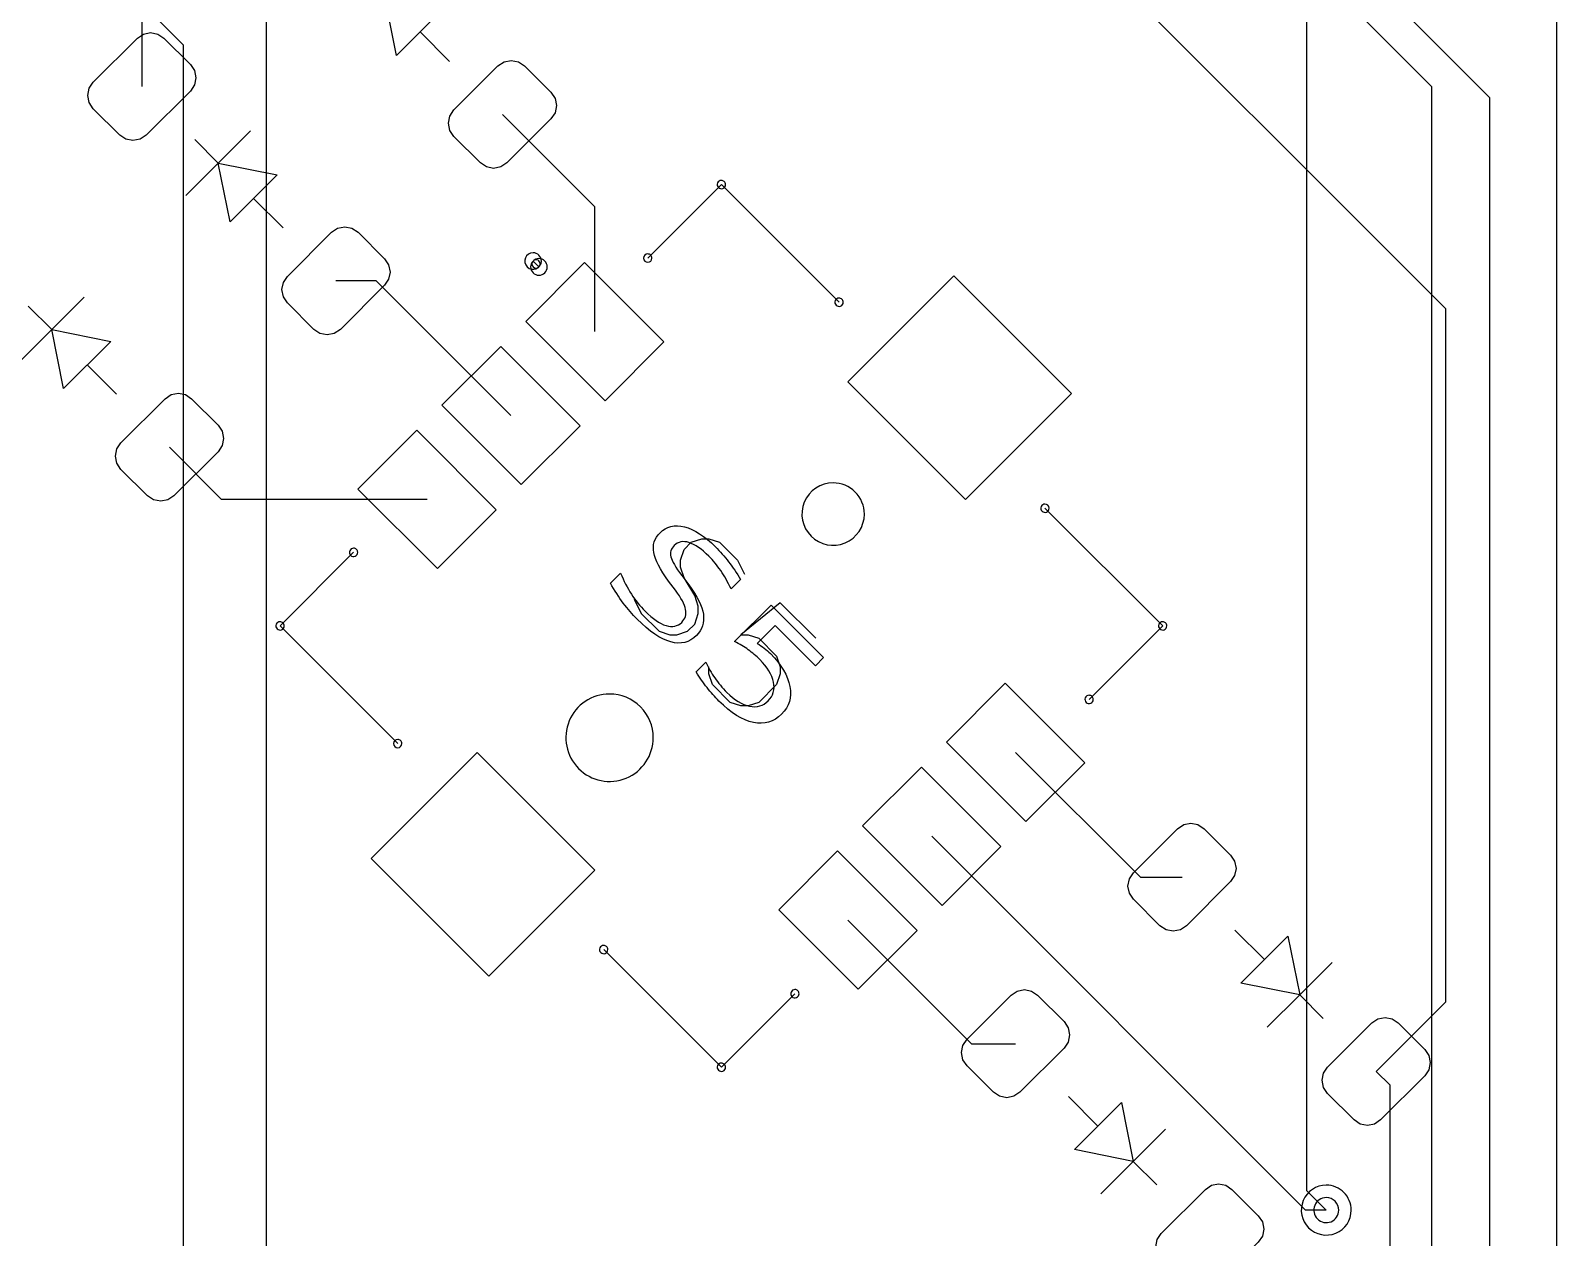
# Model space of a CAD drawing. Header units: millimetres. Extents: x 10 to 287, y 10 to 200.
# Drawn here: x 22.16 to 40.5, y 162.18 to 176.68 of the extents above; entities that cross this region are included whole.
import ezdxf

# ---------------------------------------------------------------- set-up
doc = ezdxf.new("R2010")
doc.units = ezdxf.units.MM
doc.layers.get('0').update_dxf_attribs({"linetype": 'CONTINUOUS'})

msp = doc.modelspace()

# ---------------------------------------------------------------- linework, layer by layer
at = {"color": 7}
for points in [[(40.5, 185.0072), (40.5, 142.0072)], [(39.7, 175.8729), (35.4657, 180.1072)], [(35.5, 179.5072), (39, 176.0072)], [(25, 161.5072), (25, 178.0072), (24, 179.0072)], [(30.9, 178.6072), (31.5, 178.0072), (34.5, 178.0072), (39.1669, 173.3403)], [(24, 176.5072), (22.5, 178.0072)], [(23.5, 177.0072), (23.5, 176.0072)], [(26.5607, 176.3809), (26.4192, 177.088)], [(27.1263, 176.9465), (26.5607, 176.3809)], [(37.5, 162.7407), (37.5, 176.9415)], [(26.8435, 176.6637), (27.1971, 176.3101)], [(24, 161.5072), (24, 176.5072)], [(39, 176.0072), (39, 160.5072)], [(39.7, 159.5072), (39.7, 175.8729)], [(28.9442, 173.063), (28.9442, 174.563), (27.8335, 175.6737)], [(24.1364, 175.3708), (24.4192, 175.088), (24.0303, 174.6991)], [(24.4192, 175.088), (24.8081, 175.4769)], [(24.4192, 175.088), (25.1263, 174.9465)], [(24.5607, 174.3809), (24.4192, 175.088)], [(25.1263, 174.9465), (24.5607, 174.3809)], [(30.4645, 174.8308), (31.8787, 173.4166)], [(31.8787, 173.4166), (30.4645, 174.8308)], [(24.8435, 174.6637), (25.1971, 174.3101)], [(28.2017, 173.9115), (28.2724, 173.8408)], [(26.3182, 173.6737), (25.8335, 173.6737)], [(27.9366, 172.0554), (26.3182, 173.6737)], [(22.4192, 173.088), (22.8081, 173.4769)], [(22.1364, 173.3708), (22.4192, 173.088), (22.0303, 172.6991)], [(39.1669, 173.3403), (39.1669, 165.0072)], [(22.4192, 173.088), (23.1263, 172.9465)], [(22.5607, 172.3809), (22.4192, 173.088)], [(23.1263, 172.9465), (22.5607, 172.3809)], [(22.8435, 172.6637), (23.1971, 172.3101)], [(26.9289, 171.0478), (24.4594, 171.0478), (23.8335, 171.6737)], [(34.3536, 170.9417), (35.7678, 169.5275)], [(34.8839, 168.6436), (35.7678, 169.5275), (34.3536, 170.9417)], [(29.4169, 169.8483), (29.5024, 169.6773), (29.7163, 169.4635), (29.8445, 169.4207), (29.9301, 169.4207), (30.0584, 169.4635), (30.1439, 169.549), (30.1867, 169.6773), (30.1867, 169.7628), (30.1439, 169.8911), (30.0156, 170.1049), (29.9728, 170.2332), (29.9728, 170.3187), (30.0156, 170.447), (30.1011, 170.5326), (30.2294, 170.5753), (30.3149, 170.5753), (30.4432, 170.5326), (30.657, 170.3187), (30.7426, 170.1477)], [(25.1612, 169.5275), (26.045, 170.4114)], [(26.045, 170.4114), (25.1612, 169.5275)], [(29.131307, 170.039788), (29.252913, 170.161393)], [(29.913091, 169.954883), (29.82932, 170.066712)], [(29.989872, 170.131855), (30.072261, 170.020234)], [(30.696294, 170.086085), (30.581119, 169.970911)], [(31.5978, 169.378), (31.1702, 169.8056), (30.6998, 169.4207), (30.7853, 169.4207), (30.9136, 169.378), (31.1274, 169.1641), (31.1702, 169.0358), (31.1702, 168.9503), (31.1274, 168.822), (30.9136, 168.6082), (30.7853, 168.5655), (30.6998, 168.5655), (30.5715, 168.6082), (30.3577, 168.822), (30.3149, 168.9503), (30.3149, 169.0358)], [(30.624385, 169.338333), (31.062865, 169.776803)], [(31.062865, 169.776803), (31.693396, 169.146272), (31.594008, 169.046883), (31.110573, 169.530317), (30.896595, 169.316339)], [(25.1612, 169.5275), (26.5754, 168.1133)], [(26.5754, 168.1133), (25.1612, 169.5275)], [(35.7678, 169.5275), (34.8839, 168.6436)], [(30.160354, 168.974488), (30.279045, 169.093179)], [(34, 168.0072), (35.5, 166.5072), (36, 166.5072)], [(37.4847, 162.5072), (32.9924, 166.9996)], [(31.9847, 165.9919), (33.4695, 164.5072)], [(36.9899, 165.5173), (36.6364, 165.8708)], [(36.7071, 165.2344), (37.2728, 165.8001)], [(37.2728, 165.8001), (37.4142, 165.093), (36.7071, 165.2344)], [(29.0503, 165.6384), (30.4645, 164.2242)], [(30.4645, 164.2242), (29.0503, 165.6384)], [(37.4142, 165.093), (37.8031, 165.4819)], [(37.4142, 165.093), (37.0253, 164.7041)], [(37.6971, 164.8101), (37.4142, 165.093)], [(39.1669, 165.0072), (38.3335, 164.1737)], [(33.4695, 164.5072), (34, 164.5072)], [(38.4, 160.7557), (38.5, 160.8557), (38.5, 164.0072), (38.3335, 164.1737)], [(34.9899, 163.5173), (34.6364, 163.8708)], [(34.7071, 163.2344), (35.2728, 163.8001)], [(35.2728, 163.8001), (35.4142, 163.093), (34.7071, 163.2344)], [(35.4142, 163.093), (35.8031, 163.4819)], [(35.4142, 163.093), (35.0253, 162.7041)], [(35.6971, 162.8101), (35.4142, 163.093)], [(37.7335, 162.5072), (37.5, 162.7407)], [(37.7335, 162.5072), (37.4847, 162.5072)]]:
    msp.add_lwpolyline(points, dxfattribs=at)
for points in [[(23.447, 176.5906), (23.52, 176.6393), (23.6061, 176.6565), (23.6922, 176.6393), (23.7652, 176.5906), (24.0834, 176.2724), (24.1321, 176.1994), (24.1493, 176.1133), (24.1321, 176.0272), (24.0834, 175.9542), (23.553, 175.4238), (23.48, 175.3751), (23.3939, 175.3579), (23.3078, 175.3751), (23.2348, 175.4238), (22.9166, 175.742), (22.8679, 175.815), (22.8507, 175.9011), (22.8679, 175.9872), (22.9166, 176.0602)], [(23.447, 176.5906), (23.52, 176.6393), (23.6061, 176.6565), (23.6922, 176.6393), (23.7652, 176.5906), (24.0834, 176.2724), (24.1321, 176.1994), (24.1493, 176.1133), (24.1321, 176.0272), (24.0834, 175.9542), (23.553, 175.4238), (23.48, 175.3751), (23.3939, 175.3579), (23.3078, 175.3751), (23.2348, 175.4238), (22.9166, 175.742), (22.8679, 175.815), (22.8507, 175.9011), (22.8679, 175.9872), (22.9166, 176.0602)], [(23.447, 176.5906), (23.52, 176.6393), (23.6061, 176.6565), (23.6922, 176.6393), (23.7652, 176.5906), (24.0834, 176.2724), (24.1321, 176.1994), (24.1493, 176.1133), (24.1321, 176.0272), (24.0834, 175.9542), (23.553, 175.4238), (23.48, 175.3751), (23.3939, 175.3579), (23.3078, 175.3751), (23.2348, 175.4238), (22.9166, 175.742), (22.8679, 175.815), (22.8507, 175.9011), (22.8679, 175.9872), (22.9166, 176.0602)], [(27.7804, 176.2571), (27.8534, 176.3059), (27.9395, 176.323), (28.0256, 176.3059), (28.0986, 176.2571), (28.4168, 175.9389), (28.4656, 175.8659), (28.4827, 175.7798), (28.4656, 175.6937), (28.4168, 175.6207), (27.8865, 175.0904), (27.8135, 175.0416), (27.7274, 175.0245), (27.6413, 175.0416), (27.5683, 175.0904), (27.2501, 175.4086), (27.2013, 175.4816), (27.1842, 175.5677), (27.2013, 175.6538), (27.2501, 175.7268)], [(27.7804, 176.2571), (27.8534, 176.3059), (27.9395, 176.323), (28.0256, 176.3059), (28.0986, 176.2571), (28.4168, 175.9389), (28.4656, 175.8659), (28.4827, 175.7798), (28.4656, 175.6937), (28.4168, 175.6207), (27.8865, 175.0904), (27.8135, 175.0416), (27.7274, 175.0245), (27.6413, 175.0416), (27.5683, 175.0904), (27.2501, 175.4086), (27.2013, 175.4816), (27.1842, 175.5677), (27.2013, 175.6538), (27.2501, 175.7268)], [(27.7804, 176.2571), (27.8534, 176.3059), (27.9395, 176.323), (28.0256, 176.3059), (28.0986, 176.2571), (28.4168, 175.9389), (28.4656, 175.8659), (28.4827, 175.7798), (28.4656, 175.6937), (28.4168, 175.6207), (27.8865, 175.0904), (27.8135, 175.0416), (27.7274, 175.0245), (27.6413, 175.0416), (27.5683, 175.0904), (27.2501, 175.4086), (27.2013, 175.4816), (27.1842, 175.5677), (27.2013, 175.6538), (27.2501, 175.7268)], [(29.5806, 173.9469), (30.4645, 174.8308)], [(30.4645, 174.8808), (30.4645, 174.8808)], [(25.7804, 174.2571), (25.8534, 174.3059), (25.9395, 174.323), (26.0256, 174.3059), (26.0986, 174.2571), (26.4168, 173.9389), (26.4656, 173.8659), (26.4827, 173.7798), (26.4656, 173.6937), (26.4168, 173.6207), (25.8865, 173.0904), (25.8135, 173.0416), (25.7274, 173.0245), (25.6413, 173.0416), (25.5683, 173.0904), (25.2501, 173.4086), (25.2013, 173.4816), (25.1842, 173.5677), (25.2013, 173.6538), (25.2501, 173.7268)], [(25.7804, 174.2571), (25.8534, 174.3059), (25.9395, 174.323), (26.0256, 174.3059), (26.0986, 174.2571), (26.4168, 173.9389), (26.4656, 173.8659), (26.4827, 173.7798), (26.4656, 173.6937), (26.4168, 173.6207), (25.8865, 173.0904), (25.8135, 173.0416), (25.7274, 173.0245), (25.6413, 173.0416), (25.5683, 173.0904), (25.2501, 173.4086), (25.2013, 173.4816), (25.1842, 173.5677), (25.2013, 173.6538), (25.2501, 173.7268)], [(25.7804, 174.2571), (25.8534, 174.3059), (25.9395, 174.323), (26.0256, 174.3059), (26.0986, 174.2571), (26.4168, 173.9389), (26.4656, 173.8659), (26.4827, 173.7798), (26.4656, 173.6937), (26.4168, 173.6207), (25.8865, 173.0904), (25.8135, 173.0416), (25.7274, 173.0245), (25.6413, 173.0416), (25.5683, 173.0904), (25.2501, 173.4086), (25.2013, 173.4816), (25.1842, 173.5677), (25.2013, 173.6538), (25.2501, 173.7268)], [(29.0679, 172.2322), (28.1133, 173.1868), (28.8204, 173.8939), (29.775, 172.9393)], [(29.0679, 172.2322), (28.1133, 173.1868), (28.8204, 173.8939), (29.775, 172.9393)], [(29.0679, 172.2322), (28.1133, 173.1868), (28.8204, 173.8939), (29.775, 172.9393)], [(28.2017, 174.0115)], [(28.2724, 173.9408)], [(29.5806, 173.9969)], [(33.399, 171.0478), (31.9847, 172.462), (33.2575, 173.7348), (34.6718, 172.3206)], [(33.399, 171.0478), (31.9847, 172.462), (33.2575, 173.7348), (34.6718, 172.3206)], [(33.399, 171.0478), (31.9847, 172.462), (33.2575, 173.7348), (34.6718, 172.3206)], [(31.8787, 173.4666)], [(28.0603, 171.2245), (27.1057, 172.1791), (27.8128, 172.8862), (28.7674, 171.9316)], [(28.0603, 171.2245), (27.1057, 172.1791), (27.8128, 172.8862), (28.7674, 171.9316)], [(28.0603, 171.2245), (27.1057, 172.1791), (27.8128, 172.8862), (28.7674, 171.9316)], [(23.7804, 172.2571), (23.8534, 172.3059), (23.9395, 172.323), (24.0256, 172.3059), (24.0986, 172.2571), (24.4168, 171.9389), (24.4656, 171.8659), (24.4827, 171.7798), (24.4656, 171.6937), (24.4168, 171.6207), (23.8865, 171.0904), (23.8135, 171.0416), (23.7274, 171.0245), (23.6413, 171.0416), (23.5683, 171.0904), (23.2501, 171.4086), (23.2013, 171.4816), (23.1842, 171.5677), (23.2013, 171.6538), (23.2501, 171.7268)], [(23.7804, 172.2571), (23.8534, 172.3059), (23.9395, 172.323), (24.0256, 172.3059), (24.0986, 172.2571), (24.4168, 171.9389), (24.4656, 171.8659), (24.4827, 171.7798), (24.4656, 171.6937), (24.4168, 171.6207), (23.8865, 171.0904), (23.8135, 171.0416), (23.7274, 171.0245), (23.6413, 171.0416), (23.5683, 171.0904), (23.2501, 171.4086), (23.2013, 171.4816), (23.1842, 171.5677), (23.2013, 171.6538), (23.2501, 171.7268)], [(23.7804, 172.2571), (23.8534, 172.3059), (23.9395, 172.323), (24.0256, 172.3059), (24.0986, 172.2571), (24.4168, 171.9389), (24.4656, 171.8659), (24.4827, 171.7798), (24.4656, 171.6937), (24.4168, 171.6207), (23.8865, 171.0904), (23.8135, 171.0416), (23.7274, 171.0245), (23.6413, 171.0416), (23.5683, 171.0904), (23.2501, 171.4086), (23.2013, 171.4816), (23.1842, 171.5677), (23.2013, 171.6538), (23.2501, 171.7268)], [(27.0527, 170.2169), (26.0981, 171.1715), (26.8052, 171.8786), (27.7598, 170.924)], [(27.0527, 170.2169), (26.0981, 171.1715), (26.8052, 171.8786), (27.7598, 170.924)], [(27.0527, 170.2169), (26.0981, 171.1715), (26.8052, 171.8786), (27.7598, 170.924)], [(31.808, 171.246)], [(31.808, 171.246)], [(31.808, 171.246)], [(31.808, 171.246)], [(31.808, 171.246)], [(31.808, 171.246)], [(34.3536, 170.9917)], [(26.045, 170.4614)], [(30.696279, 170.086071)], [(25.1612, 169.5775), (25.1612, 169.5775)], [(35.7678, 169.5775), (35.7678, 169.5775)], [(29.121, 168.709)], [(29.121, 168.709)], [(29.121, 168.709)], [(29.121, 168.709)], [(29.121, 168.709)], [(29.121, 168.709)], [(34.1237, 167.1764), (33.1692, 168.1309), (33.8763, 168.8381), (34.8308, 167.8835)], [(34.1237, 167.1764), (33.1692, 168.1309), (33.8763, 168.8381), (34.8308, 167.8835)], [(34.1237, 167.1764), (33.1692, 168.1309), (33.8763, 168.8381), (34.8308, 167.8835)], [(34.8839, 168.6936)], [(26.5754, 168.1633)], [(27.6714, 165.3202), (26.2572, 166.7344), (27.53, 168.0072), (28.9442, 166.593)], [(27.6714, 165.3202), (26.2572, 166.7344), (27.53, 168.0072), (28.9442, 166.593)], [(27.6714, 165.3202), (26.2572, 166.7344), (27.53, 168.0072), (28.9442, 166.593)], [(33.1161, 166.1687), (32.1615, 167.1233), (32.8686, 167.8304), (33.8232, 166.8758)], [(33.1161, 166.1687), (32.1615, 167.1233), (32.8686, 167.8304), (33.8232, 166.8758)], [(33.1161, 166.1687), (32.1615, 167.1233), (32.8686, 167.8304), (33.8232, 166.8758)], [(36.053, 165.9238), (35.98, 165.8751), (35.8939, 165.8579), (35.8078, 165.8751), (35.7348, 165.9238), (35.4166, 166.242), (35.3679, 166.315), (35.3507, 166.4011), (35.3679, 166.4872), (35.4166, 166.5602), (35.947, 167.0906), (36.02, 167.1393), (36.1061, 167.1565), (36.1922, 167.1393), (36.2652, 167.0906), (36.5834, 166.7724), (36.6321, 166.6994), (36.6493, 166.6133), (36.6321, 166.5272), (36.5834, 166.4542)], [(36.053, 165.9238), (35.98, 165.8751), (35.8939, 165.8579), (35.8078, 165.8751), (35.7348, 165.9238), (35.4166, 166.242), (35.3679, 166.315), (35.3507, 166.4011), (35.3679, 166.4872), (35.4166, 166.5602), (35.947, 167.0906), (36.02, 167.1393), (36.1061, 167.1565), (36.1922, 167.1393), (36.2652, 167.0906), (36.5834, 166.7724), (36.6321, 166.6994), (36.6493, 166.6133), (36.6321, 166.5272), (36.5834, 166.4542)], [(36.053, 165.9238), (35.98, 165.8751), (35.8939, 165.8579), (35.8078, 165.8751), (35.7348, 165.9238), (35.4166, 166.242), (35.3679, 166.315), (35.3507, 166.4011), (35.3679, 166.4872), (35.4166, 166.5602), (35.947, 167.0906), (36.02, 167.1393), (36.1061, 167.1565), (36.1922, 167.1393), (36.2652, 167.0906), (36.5834, 166.7724), (36.6321, 166.6994), (36.6493, 166.6133), (36.6321, 166.5272), (36.5834, 166.4542)], [(32.1085, 165.1611), (31.1539, 166.1157), (31.861, 166.8228), (32.8156, 165.8682)], [(32.1085, 165.1611), (31.1539, 166.1157), (31.861, 166.8228), (32.8156, 165.8682)], [(32.1085, 165.1611), (31.1539, 166.1157), (31.861, 166.8228), (32.8156, 165.8682)], [(29.0503, 165.6884)], [(30.4645, 164.2242), (31.3483, 165.1081)], [(31.3483, 165.1581)], [(34.053, 163.9238), (33.98, 163.8751), (33.8939, 163.8579), (33.8078, 163.8751), (33.7348, 163.9238), (33.4166, 164.242), (33.3679, 164.315), (33.3507, 164.4011), (33.3679, 164.4872), (33.4166, 164.5602), (33.947, 165.0906), (34.02, 165.1393), (34.1061, 165.1565), (34.1922, 165.1393), (34.2652, 165.0906), (34.5834, 164.7724), (34.6321, 164.6994), (34.6493, 164.6133), (34.6321, 164.5272), (34.5834, 164.4542)], [(34.053, 163.9238), (33.98, 163.8751), (33.8939, 163.8579), (33.8078, 163.8751), (33.7348, 163.9238), (33.4166, 164.242), (33.3679, 164.315), (33.3507, 164.4011), (33.3679, 164.4872), (33.4166, 164.5602), (33.947, 165.0906), (34.02, 165.1393), (34.1061, 165.1565), (34.1922, 165.1393), (34.2652, 165.0906), (34.5834, 164.7724), (34.6321, 164.6994), (34.6493, 164.6133), (34.6321, 164.5272), (34.5834, 164.4542)], [(34.053, 163.9238), (33.98, 163.8751), (33.8939, 163.8579), (33.8078, 163.8751), (33.7348, 163.9238), (33.4166, 164.242), (33.3679, 164.315), (33.3507, 164.4011), (33.3679, 164.4872), (33.4166, 164.5602), (33.947, 165.0906), (34.02, 165.1393), (34.1061, 165.1565), (34.1922, 165.1393), (34.2652, 165.0906), (34.5834, 164.7724), (34.6321, 164.6994), (34.6493, 164.6133), (34.6321, 164.5272), (34.5834, 164.4542)], [(38.3865, 163.5904), (38.3135, 163.5416), (38.2274, 163.5245), (38.1413, 163.5416), (38.0683, 163.5904), (37.7501, 163.9086), (37.7013, 163.9816), (37.6842, 164.0677), (37.7013, 164.1538), (37.7501, 164.2268), (38.2804, 164.7571), (38.3534, 164.8059), (38.4395, 164.823), (38.5256, 164.8059), (38.5986, 164.7571), (38.9168, 164.4389), (38.9656, 164.3659), (38.9827, 164.2798), (38.9656, 164.1937), (38.9168, 164.1207)], [(38.3865, 163.5904), (38.3135, 163.5416), (38.2274, 163.5245), (38.1413, 163.5416), (38.0683, 163.5904), (37.7501, 163.9086), (37.7013, 163.9816), (37.6842, 164.0677), (37.7013, 164.1538), (37.7501, 164.2268), (38.2804, 164.7571), (38.3534, 164.8059), (38.4395, 164.823), (38.5256, 164.8059), (38.5986, 164.7571), (38.9168, 164.4389), (38.9656, 164.3659), (38.9827, 164.2798), (38.9656, 164.1937), (38.9168, 164.1207)], [(38.3865, 163.5904), (38.3135, 163.5416), (38.2274, 163.5245), (38.1413, 163.5416), (38.0683, 163.5904), (37.7501, 163.9086), (37.7013, 163.9816), (37.6842, 164.0677), (37.7013, 164.1538), (37.7501, 164.2268), (38.2804, 164.7571), (38.3534, 164.8059), (38.4395, 164.823), (38.5256, 164.8059), (38.5986, 164.7571), (38.9168, 164.4389), (38.9656, 164.3659), (38.9827, 164.2798), (38.9656, 164.1937), (38.9168, 164.1207)], [(30.4645, 164.2742), (30.4645, 164.2742)], [(36.3865, 161.5904), (36.3135, 161.5416), (36.2274, 161.5245), (36.1413, 161.5416), (36.0683, 161.5904), (35.7501, 161.9086), (35.7013, 161.9816), (35.6842, 162.0677), (35.7013, 162.1538), (35.7501, 162.2268), (36.2804, 162.7571), (36.3534, 162.8059), (36.4395, 162.823), (36.5256, 162.8059), (36.5986, 162.7571), (36.9168, 162.4389), (36.9656, 162.3659), (36.9827, 162.2798), (36.9656, 162.1937), (36.9168, 162.1207)], [(36.3865, 161.5904), (36.3135, 161.5416), (36.2274, 161.5245), (36.1413, 161.5416), (36.0683, 161.5904), (35.7501, 161.9086), (35.7013, 161.9816), (35.6842, 162.0677), (35.7013, 162.1538), (35.7501, 162.2268), (36.2804, 162.7571), (36.3534, 162.8059), (36.4395, 162.823), (36.5256, 162.8059), (36.5986, 162.7571), (36.9168, 162.4389), (36.9656, 162.3659), (36.9827, 162.2798), (36.9656, 162.1937), (36.9168, 162.1207)], [(36.3865, 161.5904), (36.3135, 161.5416), (36.2274, 161.5245), (36.1413, 161.5416), (36.0683, 161.5904), (35.7501, 161.9086), (35.7013, 161.9816), (35.6842, 162.0677), (35.7013, 162.1538), (35.7501, 162.2268), (36.2804, 162.7571), (36.3534, 162.8059), (36.4395, 162.823), (36.5256, 162.8059), (36.5986, 162.7571), (36.9168, 162.4389), (36.9656, 162.3659), (36.9827, 162.2798), (36.9656, 162.1937), (36.9168, 162.1207)], [(37.7335, 162.8072)], [(37.7335, 162.8072)], [(37.7335, 162.6572)], [(37.7335, 162.6572)]]:
    msp.add_lwpolyline(points, close=True, dxfattribs=at)
for points in [[(30.418306, 174.849934), (30.410567, 174.83125), (30.414845, 174.809745), (30.429145, 174.795445)], [(30.418306, 174.849934), (30.410567, 174.83125), (30.414845, 174.809745), (30.429145, 174.795445)], [(30.4645, 174.8808), (30.444277, 174.8808), (30.426045, 174.868618), (30.418306, 174.849934)], [(30.4645, 174.8808), (30.444277, 174.8808), (30.426045, 174.868618), (30.418306, 174.849934)], [(30.429145, 174.795445), (30.443445, 174.781145), (30.46495, 174.776867), (30.483634, 174.784606)], [(30.429145, 174.795445), (30.443445, 174.781145), (30.46495, 174.776867), (30.483634, 174.784606)], [(30.499855, 174.866155), (30.490479, 174.875532), (30.477761, 174.8808), (30.4645, 174.8808)], [(30.499855, 174.866155), (30.490479, 174.875532), (30.477761, 174.8808), (30.4645, 174.8808)], [(30.483634, 174.784606), (30.502318, 174.792345), (30.5145, 174.810577), (30.5145, 174.8308)], [(30.483634, 174.784606), (30.502318, 174.792345), (30.5145, 174.810577), (30.5145, 174.8308)], [(30.5145, 174.8308), (30.5145, 174.844061), (30.509232, 174.856779), (30.499855, 174.866155)], [(30.5145, 174.8308), (30.5145, 174.844061), (30.509232, 174.856779), (30.499855, 174.866155)], [(28.109312, 173.949768), (28.093834, 173.912401), (28.10239, 173.869389), (28.130989, 173.840789)], [(28.2017, 174.0115), (28.161254, 174.0115), (28.12479, 173.987136), (28.109312, 173.949768)], [(28.130989, 173.840789), (28.159589, 173.81219), (28.202601, 173.803634), (28.239968, 173.819112)], [(28.2724, 173.9408), (28.217172, 173.9408), (28.1724, 173.896028), (28.1724, 173.8408)], [(28.1724, 173.8408), (28.1724, 173.785572), (28.217172, 173.7408), (28.2724, 173.7408)], [(28.2017, 173.9115), (28.182751, 173.891881), (28.183022, 173.860696), (28.202309, 173.841409)], [(28.272411, 173.982211), (28.253657, 174.000964), (28.228222, 174.0115), (28.2017, 174.0115)], [(28.250325, 173.925135), (28.232844, 173.929711), (28.214254, 173.924498), (28.2017, 173.9115)], [(28.202309, 173.841409), (28.221596, 173.822122), (28.252781, 173.821851), (28.2724, 173.8408)], [(28.239968, 173.819112), (28.277336, 173.83459), (28.3017, 173.871054), (28.3017, 173.9115)], [(28.286035, 173.889425), (28.281459, 173.906907), (28.267807, 173.920559), (28.250325, 173.925135)], [(28.343111, 173.911511), (28.324357, 173.930264), (28.298922, 173.9408), (28.2724, 173.9408)], [(28.2724, 173.8408), (28.285398, 173.853354), (28.290611, 173.871944), (28.286035, 173.889425)], [(28.2724, 173.7408), (28.327628, 173.7408), (28.3724, 173.785572), (28.3724, 173.8408)], [(28.3017, 173.9115), (28.3017, 173.938022), (28.291164, 173.963457), (28.272411, 173.982211)], [(28.3724, 173.8408), (28.3724, 173.867322), (28.361864, 173.892757), (28.343111, 173.911511)], [(29.5806, 173.9969), (29.552986, 173.9969), (29.5306, 173.974514), (29.5306, 173.9469)], [(29.5306, 173.9469), (29.5306, 173.919286), (29.552986, 173.8969), (29.5806, 173.8969)], [(29.615955, 173.982255), (29.606579, 173.991632), (29.593861, 173.9969), (29.5806, 173.9969)], [(29.5806, 173.8969), (29.608214, 173.8969), (29.6306, 173.919286), (29.6306, 173.9469)], [(29.6306, 173.9469), (29.6306, 173.960161), (29.625332, 173.972879), (29.615955, 173.982255)], [(31.832506, 173.435734), (31.824767, 173.41705), (31.829045, 173.395545), (31.843345, 173.381245)], [(31.8787, 173.4666), (31.858477, 173.4666), (31.840245, 173.454418), (31.832506, 173.435734)], [(31.843345, 173.381245), (31.857645, 173.366945), (31.87915, 173.362667), (31.897834, 173.370406)], [(31.914055, 173.451955), (31.904679, 173.461332), (31.891961, 173.4666), (31.8787, 173.4666)], [(31.897834, 173.370406), (31.916518, 173.378145), (31.9287, 173.396377), (31.9287, 173.4166)], [(31.9287, 173.4166), (31.9287, 173.429861), (31.923432, 173.442579), (31.914055, 173.451955)], [(31.808, 171.246), (31.656327, 171.246), (31.519588, 171.154634), (31.461545, 171.014506)], [(31.808, 171.246), (31.656327, 171.246), (31.519588, 171.154634), (31.461545, 171.014506)], [(31.808, 171.246), (31.656327, 171.246), (31.519588, 171.154634), (31.461545, 171.014506)], [(31.808, 171.246), (31.656327, 171.246), (31.519588, 171.154634), (31.461545, 171.014506)], [(31.808, 171.246), (31.656327, 171.246), (31.519588, 171.154634), (31.461545, 171.014506)], [(31.808, 171.246), (31.656327, 171.246), (31.519588, 171.154634), (31.461545, 171.014506)], [(32.073165, 171.136165), (32.002839, 171.206491), (31.907456, 171.246), (31.808, 171.246)], [(32.073165, 171.136165), (32.002839, 171.206491), (31.907456, 171.246), (31.808, 171.246)], [(32.073165, 171.136165), (32.002839, 171.206491), (31.907456, 171.246), (31.808, 171.246)], [(32.073165, 171.136165), (32.002839, 171.206491), (31.907456, 171.246), (31.808, 171.246)], [(32.073165, 171.136165), (32.002839, 171.206491), (31.907456, 171.246), (31.808, 171.246)], [(32.073165, 171.136165), (32.002839, 171.206491), (31.907456, 171.246), (31.808, 171.246)], [(32.183, 170.871), (32.183, 170.970456), (32.143491, 171.065839), (32.073165, 171.136165)], [(32.183, 170.871), (32.183, 170.970456), (32.143491, 171.065839), (32.073165, 171.136165)], [(32.183, 170.871), (32.183, 170.970456), (32.143491, 171.065839), (32.073165, 171.136165)], [(32.183, 170.871), (32.183, 170.970456), (32.143491, 171.065839), (32.073165, 171.136165)], [(32.183, 170.871), (32.183, 170.970456), (32.143491, 171.065839), (32.073165, 171.136165)], [(32.183, 170.871), (32.183, 170.970456), (32.143491, 171.065839), (32.073165, 171.136165)], [(31.461545, 171.014506), (31.403502, 170.874378), (31.435586, 170.713084), (31.542835, 170.605835)], [(31.461545, 171.014506), (31.403502, 170.874378), (31.435586, 170.713084), (31.542835, 170.605835)], [(31.461545, 171.014506), (31.403502, 170.874378), (31.435586, 170.713084), (31.542835, 170.605835)], [(31.461545, 171.014506), (31.403502, 170.874378), (31.435586, 170.713084), (31.542835, 170.605835)], [(31.461545, 171.014506), (31.403502, 170.874378), (31.435586, 170.713084), (31.542835, 170.605835)], [(31.461545, 171.014506), (31.403502, 170.874378), (31.435586, 170.713084), (31.542835, 170.605835)], [(34.307406, 170.960834), (34.299667, 170.94215), (34.303945, 170.920645), (34.318245, 170.906345)], [(34.3536, 170.9917), (34.333377, 170.9917), (34.315145, 170.979518), (34.307406, 170.960834)], [(34.318245, 170.906345), (34.332545, 170.892045), (34.35405, 170.887767), (34.372734, 170.895506)], [(34.4036, 170.9417), (34.4036, 170.969314), (34.381214, 170.9917), (34.3536, 170.9917)], [(34.372734, 170.895506), (34.391418, 170.903245), (34.4036, 170.921477), (34.4036, 170.9417)], [(29.727541, 170.645558), (29.804714, 170.722731), (29.902358, 170.746693), (30.020472, 170.717444)], [(31.951506, 170.524545), (32.091634, 170.582588), (32.183, 170.719327), (32.183, 170.871)], [(31.951506, 170.524545), (32.091634, 170.582588), (32.183, 170.719327), (32.183, 170.871)], [(31.951506, 170.524545), (32.091634, 170.582588), (32.183, 170.719327), (32.183, 170.871)], [(31.951506, 170.524545), (32.091634, 170.582588), (32.183, 170.719327), (32.183, 170.871)], [(31.951506, 170.524545), (32.091634, 170.582588), (32.183, 170.719327), (32.183, 170.871)], [(31.951506, 170.524545), (32.091634, 170.582588), (32.183, 170.719327), (32.183, 170.871)], [(29.65175, 170.409151), (29.635627, 170.500105), (29.660891, 170.578907), (29.727541, 170.645558)], [(30.075487, 170.529152), (30.003363, 170.551382), (29.944306, 170.539503), (29.898316, 170.493513)], [(30.020472, 170.717444), (30.139118, 170.687667), (30.263376, 170.607844), (30.393245, 170.477974)], [(31.542835, 170.605835), (31.650084, 170.498586), (31.811378, 170.466502), (31.951506, 170.524545)], [(31.542835, 170.605835), (31.650084, 170.498586), (31.811378, 170.466502), (31.951506, 170.524545)], [(31.542835, 170.605835), (31.650084, 170.498586), (31.811378, 170.466502), (31.951506, 170.524545)], [(31.542835, 170.605835), (31.650084, 170.498586), (31.811378, 170.466502), (31.951506, 170.524545)], [(31.542835, 170.605835), (31.650084, 170.498586), (31.811378, 170.466502), (31.951506, 170.524545)], [(31.542835, 170.605835), (31.650084, 170.498586), (31.811378, 170.466502), (31.951506, 170.524545)], [(25.998806, 170.430534), (25.991067, 170.41185), (25.995345, 170.390345), (26.009645, 170.376045)], [(26.045, 170.4614), (26.024777, 170.4614), (26.006545, 170.449218), (25.998806, 170.430534)], [(26.009645, 170.376045), (26.023945, 170.361745), (26.04545, 170.357467), (26.064134, 170.365206)], [(26.080355, 170.446755), (26.070979, 170.456132), (26.058261, 170.4614), (26.045, 170.4614)], [(26.064134, 170.365206), (26.082818, 170.372945), (26.095, 170.391177), (26.095, 170.4114)], [(26.095, 170.4114), (26.095, 170.424661), (26.089732, 170.437379), (26.080355, 170.446755)], [(29.82932, 170.066712), (29.727063, 170.204052), (29.667873, 170.318198), (29.65175, 170.409151)], [(29.898316, 170.493513), (29.859732, 170.454928), (29.846136, 170.41006), (29.85753, 170.358907)], [(29.85753, 170.358907), (29.869847, 170.307614), (29.913961, 170.23193), (29.989872, 170.131855)], [(30.315663, 170.363816), (30.228199, 170.45128), (30.148141, 170.506391), (30.075487, 170.529152)], [(30.456519, 170.191394), (30.412973, 170.255984), (30.366021, 170.313458), (30.315663, 170.363816)], [(30.393245, 170.477974), (30.448904, 170.422315), (30.50192, 170.361894), (30.552293, 170.296709)], [(30.581119, 169.970911), (30.541594, 170.053305), (30.500061, 170.1268), (30.456519, 170.191394)], [(30.552293, 170.296709), (30.602666, 170.231525), (30.650662, 170.161312), (30.696279, 170.086071)], [(29.286196, 169.801885), (29.232468, 169.874318), (29.180839, 169.953619), (29.131307, 170.039788)], [(29.252913, 170.161393), (29.291219, 170.0693), (29.334826, 169.985157), (29.383733, 169.908965)], [(30.072261, 170.020234), (30.175301, 169.883677), (30.233938, 169.765797), (30.248171, 169.666593)], [(29.383733, 169.908965), (29.43264, 169.832773), (29.487308, 169.764462), (29.547738, 169.704033)], [(30.034444, 169.724792), (30.023092, 169.784472), (29.982641, 169.861169), (29.913091, 169.954883)], [(29.451864, 169.608159), (29.395675, 169.664348), (29.340452, 169.728923), (29.286196, 169.801885)], [(29.547738, 169.704033), (29.639442, 169.612329), (29.723459, 169.554814), (29.799789, 169.531489)], [(29.987951, 169.570168), (30.030825, 169.613043), (30.046322, 169.664584), (30.034444, 169.724792)], [(30.248171, 169.666593), (30.263328, 169.567252), (30.235437, 169.482113), (30.164498, 169.411174)], [(25.115006, 169.546634), (25.107267, 169.52795), (25.111545, 169.506445), (25.125845, 169.492145)], [(25.115006, 169.546634), (25.107267, 169.52795), (25.111545, 169.506445), (25.125845, 169.492145)], [(25.1612, 169.5775), (25.140977, 169.5775), (25.122745, 169.565318), (25.115006, 169.546634)], [(25.1612, 169.5775), (25.140977, 169.5775), (25.122745, 169.565318), (25.115006, 169.546634)], [(25.125845, 169.492145), (25.140145, 169.477845), (25.16165, 169.473567), (25.180334, 169.481306)], [(25.125845, 169.492145), (25.140145, 169.477845), (25.16165, 169.473567), (25.180334, 169.481306)], [(25.196555, 169.562855), (25.187179, 169.572232), (25.174461, 169.5775), (25.1612, 169.5775)], [(25.196555, 169.562855), (25.187179, 169.572232), (25.174461, 169.5775), (25.1612, 169.5775)], [(25.180334, 169.481306), (25.199018, 169.489045), (25.2112, 169.507277), (25.2112, 169.5275)], [(25.180334, 169.481306), (25.199018, 169.489045), (25.2112, 169.507277), (25.2112, 169.5275)], [(25.2112, 169.5275), (25.2112, 169.540761), (25.205932, 169.553479), (25.196555, 169.562855)], [(25.2112, 169.5275), (25.2112, 169.540761), (25.205932, 169.553479), (25.196555, 169.562855)], [(29.856064, 169.334915), (29.73555, 169.368125), (29.600817, 169.459206), (29.451864, 169.608159)], [(29.799789, 169.531489), (29.876119, 169.508164), (29.938839, 169.521057), (29.987951, 169.570168)], [(35.721606, 169.546634), (35.713867, 169.52795), (35.718145, 169.506445), (35.732445, 169.492145)], [(35.721606, 169.546634), (35.713867, 169.52795), (35.718145, 169.506445), (35.732445, 169.492145)], [(35.7678, 169.5775), (35.747577, 169.5775), (35.729345, 169.565318), (35.721606, 169.546634)], [(35.7678, 169.5775), (35.747577, 169.5775), (35.729345, 169.565318), (35.721606, 169.546634)], [(35.732445, 169.492145), (35.746745, 169.477845), (35.76825, 169.473567), (35.786934, 169.481306)], [(35.732445, 169.492145), (35.746745, 169.477845), (35.76825, 169.473567), (35.786934, 169.481306)], [(35.803155, 169.562855), (35.793779, 169.572232), (35.781061, 169.5775), (35.7678, 169.5775)], [(35.803155, 169.562855), (35.793779, 169.572232), (35.781061, 169.5775), (35.7678, 169.5775)], [(35.786934, 169.481306), (35.805618, 169.489045), (35.8178, 169.507277), (35.8178, 169.5275)], [(35.786934, 169.481306), (35.805618, 169.489045), (35.8178, 169.507277), (35.8178, 169.5275)], [(35.8178, 169.5275), (35.8178, 169.540761), (35.812532, 169.553479), (35.803155, 169.562855)], [(35.8178, 169.5275), (35.8178, 169.540761), (35.812532, 169.553479), (35.803155, 169.562855)], [(30.164498, 169.411174), (30.07992, 169.326596), (29.977109, 169.301176), (29.856064, 169.334915)], [(30.787524, 169.240673), (30.738102, 169.276066), (30.683722, 169.308619), (30.624385, 169.338333)], [(30.896595, 169.316339), (30.925766, 169.298859), (30.953376, 169.279824), (30.979426, 169.259233)], [(30.979426, 169.259233), (31.005862, 169.239019), (31.03074, 169.217252), (31.054061, 169.193932)], [(30.279045, 169.093179), (30.307656, 169.026375), (30.342727, 168.962851), (30.384257, 168.902606)], [(30.926856, 169.122384), (30.88392, 169.16532), (30.837476, 169.204749), (30.787524, 169.240673)], [(31.091516, 168.851318), (31.073446, 168.940325), (31.018559, 169.030681), (30.926856, 169.122384)], [(31.054061, 169.193932), (31.186581, 169.061411), (31.264838, 168.929756), (31.288833, 168.798967)], [(30.292108, 168.786603), (30.246927, 168.844258), (30.203009, 168.906886), (30.160354, 168.974488)], [(30.384257, 168.902606), (30.425792, 168.842365), (30.474919, 168.783886), (30.531638, 168.727167)], [(29.121, 168.709), (28.908657, 168.709), (28.717223, 168.581088), (28.635963, 168.384909)], [(29.121, 168.709), (28.908657, 168.709), (28.717223, 168.581088), (28.635963, 168.384909)], [(29.121, 168.709), (28.908657, 168.709), (28.717223, 168.581088), (28.635963, 168.384909)], [(29.121, 168.709), (28.908657, 168.709), (28.717223, 168.581088), (28.635963, 168.384909)], [(29.121, 168.709), (28.908657, 168.709), (28.717223, 168.581088), (28.635963, 168.384909)], [(29.121, 168.709), (28.908657, 168.709), (28.717223, 168.581088), (28.635963, 168.384909)], [(29.492231, 168.555231), (29.393774, 168.653688), (29.260239, 168.709), (29.121, 168.709)], [(29.492231, 168.555231), (29.393774, 168.653688), (29.260239, 168.709), (29.121, 168.709)], [(29.492231, 168.555231), (29.393774, 168.653688), (29.260239, 168.709), (29.121, 168.709)], [(29.492231, 168.555231), (29.393774, 168.653688), (29.260239, 168.709), (29.121, 168.709)], [(29.492231, 168.555231), (29.393774, 168.653688), (29.260239, 168.709), (29.121, 168.709)], [(29.492231, 168.555231), (29.393774, 168.653688), (29.260239, 168.709), (29.121, 168.709)], [(30.435417, 168.624585), (30.385589, 168.674412), (30.33782, 168.728419), (30.292108, 168.786603)], [(30.531638, 168.727167), (30.623342, 168.635463), (30.713697, 168.580576), (30.802704, 168.562506)], [(31.027418, 168.626605), (31.08822, 168.687407), (31.109587, 168.762312), (31.091516, 168.851318)], [(31.288833, 168.798967), (31.312828, 168.668178), (31.279223, 168.557182), (31.188019, 168.465978)], [(29.646, 168.184), (29.646, 168.323239), (29.590688, 168.456774), (29.492231, 168.555231)], [(29.646, 168.184), (29.646, 168.323239), (29.590688, 168.456774), (29.492231, 168.555231)], [(29.646, 168.184), (29.646, 168.323239), (29.590688, 168.456774), (29.492231, 168.555231)], [(29.646, 168.184), (29.646, 168.323239), (29.590688, 168.456774), (29.492231, 168.555231)], [(29.646, 168.184), (29.646, 168.323239), (29.590688, 168.456774), (29.492231, 168.555231)], [(29.646, 168.184), (29.646, 168.323239), (29.590688, 168.456774), (29.492231, 168.555231)], [(30.849511, 168.366006), (30.718161, 168.393679), (30.580129, 168.479872), (30.435417, 168.624585)], [(30.802704, 168.562506), (30.891711, 168.544436), (30.966615, 168.565803), (31.027418, 168.626605)], [(34.837706, 168.662734), (34.829967, 168.64405), (34.834245, 168.622545), (34.848545, 168.608245)], [(34.8839, 168.6936), (34.863677, 168.6936), (34.845445, 168.681418), (34.837706, 168.662734)], [(34.848545, 168.608245), (34.862845, 168.593945), (34.88435, 168.589667), (34.903034, 168.597406)], [(34.919255, 168.678955), (34.909879, 168.688332), (34.897161, 168.6936), (34.8839, 168.6936)], [(34.903034, 168.597406), (34.921718, 168.605145), (34.9339, 168.623377), (34.9339, 168.6436)], [(34.9339, 168.6436), (34.9339, 168.656861), (34.928632, 168.669579), (34.919255, 168.678955)], [(28.635963, 168.384909), (28.554703, 168.18873), (28.59962, 167.962918), (28.749769, 167.812769)], [(28.635963, 168.384909), (28.554703, 168.18873), (28.59962, 167.962918), (28.749769, 167.812769)], [(28.635963, 168.384909), (28.554703, 168.18873), (28.59962, 167.962918), (28.749769, 167.812769)], [(28.635963, 168.384909), (28.554703, 168.18873), (28.59962, 167.962918), (28.749769, 167.812769)], [(28.635963, 168.384909), (28.554703, 168.18873), (28.59962, 167.962918), (28.749769, 167.812769)], [(28.635963, 168.384909), (28.554703, 168.18873), (28.59962, 167.962918), (28.749769, 167.812769)], [(31.188019, 168.465978), (31.094087, 168.372046), (30.981251, 168.338722), (30.849511, 168.366006)], [(26.5754, 168.1633), (26.547786, 168.1633), (26.5254, 168.140914), (26.5254, 168.1133)], [(26.610755, 168.148655), (26.601379, 168.158032), (26.588661, 168.1633), (26.5754, 168.1633)], [(29.321909, 167.698963), (29.518088, 167.780223), (29.646, 167.971657), (29.646, 168.184)], [(29.321909, 167.698963), (29.518088, 167.780223), (29.646, 167.971657), (29.646, 168.184)], [(29.321909, 167.698963), (29.518088, 167.780223), (29.646, 167.971657), (29.646, 168.184)], [(29.321909, 167.698963), (29.518088, 167.780223), (29.646, 167.971657), (29.646, 168.184)], [(29.321909, 167.698963), (29.518088, 167.780223), (29.646, 167.971657), (29.646, 168.184)], [(29.321909, 167.698963), (29.518088, 167.780223), (29.646, 167.971657), (29.646, 168.184)], [(26.5254, 168.1133), (26.5254, 168.085686), (26.547786, 168.0633), (26.5754, 168.0633)], [(26.5754, 168.0633), (26.603014, 168.0633), (26.6254, 168.085686), (26.6254, 168.1133)], [(26.6254, 168.1133), (26.6254, 168.126561), (26.620132, 168.139279), (26.610755, 168.148655)], [(28.749769, 167.812769), (28.899918, 167.66262), (29.12573, 167.617703), (29.321909, 167.698963)], [(28.749769, 167.812769), (28.899918, 167.66262), (29.12573, 167.617703), (29.321909, 167.698963)], [(28.749769, 167.812769), (28.899918, 167.66262), (29.12573, 167.617703), (29.321909, 167.698963)], [(28.749769, 167.812769), (28.899918, 167.66262), (29.12573, 167.617703), (29.321909, 167.698963)], [(28.749769, 167.812769), (28.899918, 167.66262), (29.12573, 167.617703), (29.321909, 167.698963)], [(28.749769, 167.812769), (28.899918, 167.66262), (29.12573, 167.617703), (29.321909, 167.698963)], [(29.004106, 165.657534), (28.996367, 165.63885), (29.000645, 165.617345), (29.014945, 165.603045)], [(29.0503, 165.6884), (29.030077, 165.6884), (29.011845, 165.676218), (29.004106, 165.657534)], [(29.014945, 165.603045), (29.029245, 165.588745), (29.05075, 165.584467), (29.069434, 165.592206)], [(29.085655, 165.673755), (29.076279, 165.683132), (29.063561, 165.6884), (29.0503, 165.6884)], [(29.069434, 165.592206), (29.088118, 165.599945), (29.1003, 165.618177), (29.1003, 165.6384)], [(29.1003, 165.6384), (29.1003, 165.651661), (29.095032, 165.664379), (29.085655, 165.673755)], [(31.302106, 165.127234), (31.294367, 165.10855), (31.298645, 165.087045), (31.312945, 165.072745)], [(31.3483, 165.1581), (31.328077, 165.1581), (31.309845, 165.145918), (31.302106, 165.127234)], [(31.312945, 165.072745), (31.327245, 165.058445), (31.34875, 165.054167), (31.367434, 165.061906)], [(31.383655, 165.143455), (31.374279, 165.152832), (31.361561, 165.1581), (31.3483, 165.1581)], [(31.367434, 165.061906), (31.386118, 165.069645), (31.3983, 165.087877), (31.3983, 165.1081)], [(31.3983, 165.1081), (31.3983, 165.121361), (31.393032, 165.134079), (31.383655, 165.143455)], [(30.418306, 164.243334), (30.410567, 164.22465), (30.414845, 164.203145), (30.429145, 164.188845)], [(30.418306, 164.243334), (30.410567, 164.22465), (30.414845, 164.203145), (30.429145, 164.188845)], [(30.4645, 164.2742), (30.444277, 164.2742), (30.426045, 164.262018), (30.418306, 164.243334)], [(30.4645, 164.2742), (30.444277, 164.2742), (30.426045, 164.262018), (30.418306, 164.243334)], [(30.429145, 164.188845), (30.443445, 164.174545), (30.46495, 164.170267), (30.483634, 164.178006)], [(30.429145, 164.188845), (30.443445, 164.174545), (30.46495, 164.170267), (30.483634, 164.178006)], [(30.499855, 164.259555), (30.490479, 164.268932), (30.477761, 164.2742), (30.4645, 164.2742)], [(30.499855, 164.259555), (30.490479, 164.268932), (30.477761, 164.2742), (30.4645, 164.2742)], [(30.483634, 164.178006), (30.502318, 164.185745), (30.5145, 164.203977), (30.5145, 164.2242)], [(30.483634, 164.178006), (30.502318, 164.185745), (30.5145, 164.203977), (30.5145, 164.2242)], [(30.5145, 164.2242), (30.5145, 164.237461), (30.509232, 164.250179), (30.499855, 164.259555)], [(30.5145, 164.2242), (30.5145, 164.237461), (30.509232, 164.250179), (30.499855, 164.259555)], [(37.7335, 162.8072), (37.612161, 162.8072), (37.50277, 162.734107), (37.456336, 162.622005)], [(37.7335, 162.8072), (37.612161, 162.8072), (37.50277, 162.734107), (37.456336, 162.622005)], [(37.7335, 162.6572), (37.672831, 162.6572), (37.618135, 162.620654), (37.594918, 162.564603)], [(37.7335, 162.6572), (37.672831, 162.6572), (37.618135, 162.620654), (37.594918, 162.564603)], [(37.945632, 162.719332), (37.889371, 162.775593), (37.813065, 162.8072), (37.7335, 162.8072)], [(37.945632, 162.719332), (37.889371, 162.775593), (37.813065, 162.8072), (37.7335, 162.8072)], [(37.839566, 162.613266), (37.811436, 162.641396), (37.773282, 162.6572), (37.7335, 162.6572)], [(37.839566, 162.613266), (37.811436, 162.641396), (37.773282, 162.6572), (37.7335, 162.6572)], [(38.0335, 162.5072), (38.0335, 162.586765), (38.001893, 162.663071), (37.945632, 162.719332)], [(38.0335, 162.5072), (38.0335, 162.586765), (38.001893, 162.663071), (37.945632, 162.719332)], [(37.456336, 162.622005), (37.409902, 162.509903), (37.435569, 162.380867), (37.521368, 162.295068)], [(37.456336, 162.622005), (37.409902, 162.509903), (37.435569, 162.380867), (37.521368, 162.295068)], [(37.594918, 162.564603), (37.571701, 162.508551), (37.584534, 162.444034), (37.627434, 162.401134)], [(37.594918, 162.564603), (37.571701, 162.508551), (37.584534, 162.444034), (37.627434, 162.401134)], [(37.790903, 162.368618), (37.846954, 162.391835), (37.8835, 162.446531), (37.8835, 162.5072)], [(37.790903, 162.368618), (37.846954, 162.391835), (37.8835, 162.446531), (37.8835, 162.5072)], [(37.8835, 162.5072), (37.8835, 162.546982), (37.867696, 162.585136), (37.839566, 162.613266)], [(37.8835, 162.5072), (37.8835, 162.546982), (37.867696, 162.585136), (37.839566, 162.613266)], [(37.848305, 162.230036), (37.960407, 162.27647), (38.0335, 162.385861), (38.0335, 162.5072)], [(37.848305, 162.230036), (37.960407, 162.27647), (38.0335, 162.385861), (38.0335, 162.5072)], [(37.521368, 162.295068), (37.607167, 162.209269), (37.736203, 162.183602), (37.848305, 162.230036)], [(37.521368, 162.295068), (37.607167, 162.209269), (37.736203, 162.183602), (37.848305, 162.230036)], [(37.627434, 162.401134), (37.670334, 162.358234), (37.734851, 162.345401), (37.790903, 162.368618)], [(37.627434, 162.401134), (37.670334, 162.358234), (37.734851, 162.345401), (37.790903, 162.368618)]]:
    msp.add_open_spline(points, degree=3, dxfattribs=at)

doc.saveas('drawing.dxf')
